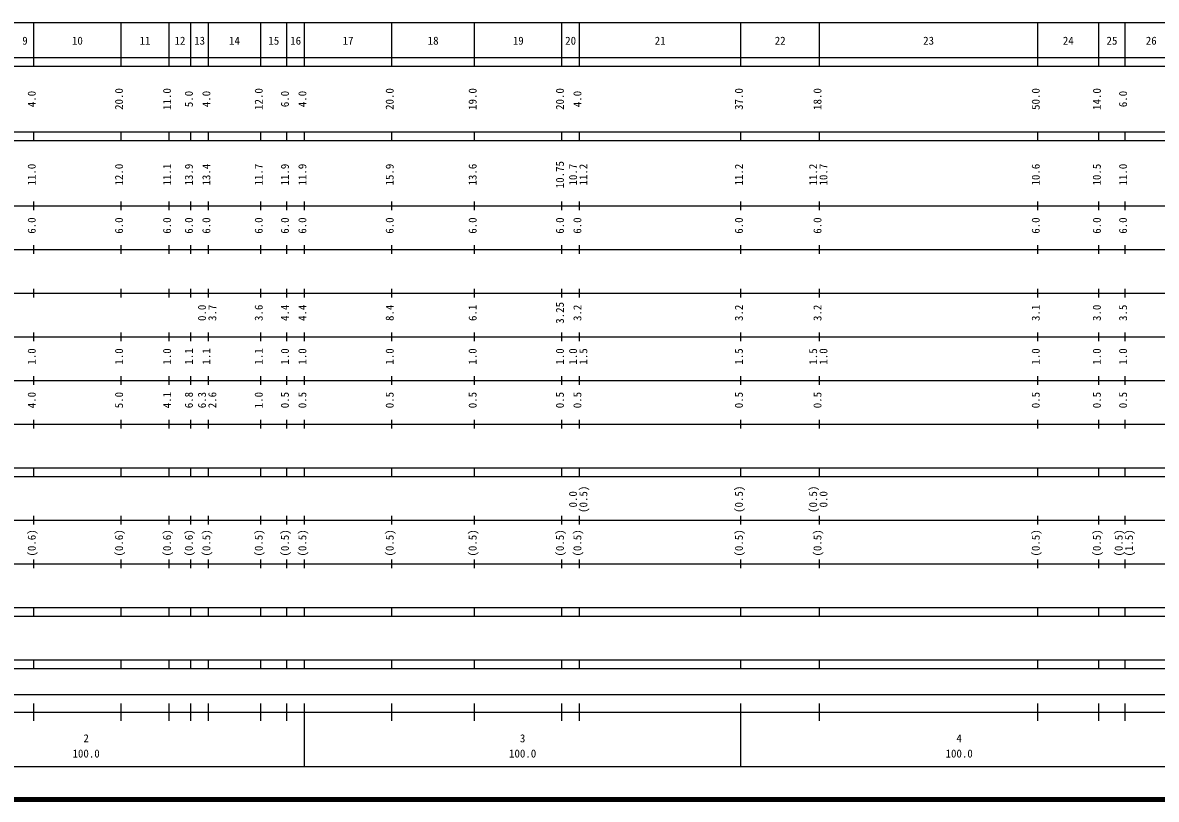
# Model space of a CAD drawing. Units: millimetres on the paper, enlarged 1000 times. Extents: x 40000 to 680000, y 20000 to 380000.
# Drawn here: x 203468 to 463168, y 20000 to 198000 of the extents above; entities that cross this region are included whole.
import ezdxf
from ezdxf.enums import TextEntityAlignment as Align

# ---------------------------------------------------------------- set-up
doc = ezdxf.new("R2010")
doc.units = ezdxf.units.MM
doc.header["$LTSCALE"] = 1000
doc.layers.add('M-TTL', color=2, linetype='Continuous', lineweight=140)
doc.layers.add('M-TTL-BAND', color=7, linetype='Continuous', lineweight=25)
doc.styles.add('ＭＳ ゴシック', font='')
doc.styles.get('ＭＳ ゴシック').set_extended_font_data('MS Gothic')

msp = doc.modelspace()

# ---------------------------------------------------------------- linework, layer by layer
at = {"layer": 'M-TTL'}
msp.add_line((40000, 20000), (680000, 20000), dxfattribs=at)
at = {"layer": 'M-TTL-BAND'}
for p, q in [((68000, 198000), (579000, 198000)), ((206000, 188000), (206000, 198000)), ((226000, 188000), (226000, 198000)), ((237000, 188000), (237000, 198000)), ((242000, 188000), (242000, 198000)), ((246000, 188000), (246000, 198000)), ((258000, 188000), (258000, 198000)), ((264000, 188000), (264000, 198000)), ((268000, 188000), (268000, 198000)), ((288000, 188000), (288000, 198000)), ((307000, 188000), (307000, 198000)), ((327000, 188000), (327000, 198000)), ((331000, 188000), (331000, 198000)), ((368000, 188000), (368000, 198000)), ((386000, 188000), (386000, 198000)), ((436000, 188000), (436000, 198000)), ((450000, 188000), (450000, 198000)), ((456000, 188000), (456000, 198000)), ((40000, 190000), (579000, 190000)), ((40000, 188000), (579000, 188000)), ((40000, 173000), (579000, 173000)), ((206000, 171000), (206000, 173000)), ((226000, 171000), (226000, 173000)), ((237000, 171000), (237000, 173000)), ((242000, 171000), (242000, 173000)), ((246000, 171000), (246000, 173000)), ((258000, 171000), (258000, 173000)), ((264000, 171000), (264000, 173000)), ((268000, 171000), (268000, 173000)), ((288000, 171000), (288000, 173000)), ((307000, 171000), (307000, 173000)), ((327000, 171000), (327000, 173000)), ((331000, 171000), (331000, 173000)), ((368000, 171000), (368000, 173000)), ((386000, 171000), (386000, 173000)), ((436000, 171000), (436000, 173000)), ((450000, 171000), (450000, 173000)), ((456000, 171000), (456000, 173000)), ((40000, 171000), (579000, 171000)), ((40000, 156000), (579000, 156000)), ((206000, 155000), (206000, 157000)), ((226000, 155000), (226000, 157000)), ((237000, 155000), (237000, 157000)), ((242000, 155000), (242000, 157000)), ((246000, 155000), (246000, 157000)), ((258000, 155000), (258000, 157000)), ((264000, 155000), (264000, 157000)), ((268000, 155000), (268000, 157000)), ((288000, 155000), (288000, 157000)), ((307000, 155000), (307000, 157000)), ((327000, 155000), (327000, 157000)), ((331000, 155000), (331000, 157000)), ((368000, 155000), (368000, 157000)), ((386000, 155000), (386000, 157000)), ((436000, 155000), (436000, 157000)), ((450000, 155000), (450000, 157000)), ((456000, 155000), (456000, 157000)), ((46000, 146000), (579000, 146000)), ((206000, 145000), (206000, 147000)), ((226000, 145000), (226000, 147000)), ((237000, 145000), (237000, 147000)), ((242000, 145000), (242000, 147000)), ((246000, 145000), (246000, 147000)), ((258000, 145000), (258000, 147000)), ((264000, 145000), (264000, 147000)), ((268000, 145000), (268000, 147000)), ((288000, 145000), (288000, 147000)), ((307000, 145000), (307000, 147000)), ((327000, 145000), (327000, 147000)), ((331000, 145000), (331000, 147000)), ((368000, 145000), (368000, 147000)), ((386000, 145000), (386000, 147000)), ((436000, 145000), (436000, 147000)), ((450000, 145000), (450000, 147000)), ((456000, 145000), (456000, 147000)), ((52000, 136000), (579000, 136000)), ((206000, 135000), (206000, 137000)), ((226000, 135000), (226000, 137000)), ((237000, 135000), (237000, 137000)), ((242000, 135000), (242000, 137000)), ((246000, 135000), (246000, 137000)), ((258000, 135000), (258000, 137000)), ((264000, 135000), (264000, 137000)), ((268000, 135000), (268000, 137000)), ((288000, 135000), (288000, 137000)), ((307000, 135000), (307000, 137000)), ((327000, 135000), (327000, 137000)), ((331000, 135000), (331000, 137000)), ((368000, 135000), (368000, 137000)), ((386000, 135000), (386000, 137000)), ((436000, 135000), (436000, 137000)), ((450000, 135000), (450000, 137000)), ((456000, 135000), (456000, 137000)), ((46000, 126000), (579000, 126000)), ((206000, 125000), (206000, 127000)), ((226000, 125000), (226000, 127000)), ((237000, 125000), (237000, 127000)), ((242000, 125000), (242000, 127000)), ((246000, 125000), (246000, 127000)), ((258000, 125000), (258000, 127000)), ((264000, 125000), (264000, 127000)), ((268000, 125000), (268000, 127000)), ((288000, 125000), (288000, 127000)), ((307000, 125000), (307000, 127000)), ((327000, 125000), (327000, 127000)), ((331000, 125000), (331000, 127000)), ((368000, 125000), (368000, 127000)), ((386000, 125000), (386000, 127000)), ((436000, 125000), (436000, 127000)), ((450000, 125000), (450000, 127000)), ((456000, 125000), (456000, 127000)), ((206000, 115000), (206000, 117000)), ((226000, 115000), (226000, 117000)), ((237000, 115000), (237000, 117000)), ((242000, 115000), (242000, 117000)), ((246000, 115000), (246000, 117000)), ((258000, 115000), (258000, 117000)), ((264000, 115000), (264000, 117000)), ((268000, 115000), (268000, 117000)), ((288000, 115000), (288000, 117000)), ((307000, 115000), (307000, 117000)), ((327000, 115000), (327000, 117000)), ((331000, 115000), (331000, 117000)), ((368000, 115000), (368000, 117000)), ((386000, 115000), (386000, 117000)), ((436000, 115000), (436000, 117000)), ((450000, 115000), (450000, 117000)), ((456000, 115000), (456000, 117000)), ((52000, 116000), (579000, 116000)), ((206000, 105000), (206000, 107000)), ((226000, 105000), (226000, 107000)), ((237000, 105000), (237000, 107000)), ((242000, 105000), (242000, 107000)), ((246000, 105000), (246000, 107000)), ((258000, 105000), (258000, 107000)), ((264000, 105000), (264000, 107000)), ((268000, 105000), (268000, 107000)), ((288000, 105000), (288000, 107000)), ((307000, 105000), (307000, 107000)), ((327000, 105000), (327000, 107000)), ((331000, 105000), (331000, 107000)), ((368000, 105000), (368000, 107000)), ((386000, 105000), (386000, 107000)), ((436000, 105000), (436000, 107000)), ((450000, 105000), (450000, 107000)), ((456000, 105000), (456000, 107000)), ((46000, 106000), (579000, 106000)), ((40000, 96000), (579000, 96000)), ((40000, 94000), (579000, 94000)), ((206000, 94000), (206000, 96000)), ((226000, 94000), (226000, 96000)), ((237000, 94000), (237000, 96000)), ((242000, 94000), (242000, 96000)), ((246000, 94000), (246000, 96000)), ((258000, 94000), (258000, 96000)), ((264000, 94000), (264000, 96000)), ((268000, 94000), (268000, 96000)), ((288000, 94000), (288000, 96000)), ((307000, 94000), (307000, 96000)), ((327000, 94000), (327000, 96000)), ((331000, 94000), (331000, 96000)), ((368000, 94000), (368000, 96000)), ((386000, 94000), (386000, 96000)), ((436000, 94000), (436000, 96000)), ((450000, 94000), (450000, 96000)), ((456000, 94000), (456000, 96000)), ((49000, 84000), (579000, 84000)), ((206000, 83000), (206000, 85000)), ((226000, 83000), (226000, 85000)), ((237000, 83000), (237000, 85000)), ((242000, 83000), (242000, 85000)), ((246000, 83000), (246000, 85000)), ((258000, 83000), (258000, 85000)), ((264000, 83000), (264000, 85000)), ((268000, 83000), (268000, 85000)), ((288000, 83000), (288000, 85000)), ((307000, 83000), (307000, 85000)), ((327000, 83000), (327000, 85000)), ((331000, 83000), (331000, 85000)), ((368000, 83000), (368000, 85000)), ((386000, 83000), (386000, 85000)), ((436000, 83000), (436000, 85000)), ((450000, 83000), (450000, 85000)), ((456000, 83000), (456000, 85000)), ((40000, 74000), (579000, 74000)), ((206000, 73000), (206000, 75000)), ((226000, 73000), (226000, 75000)), ((237000, 73000), (237000, 75000)), ((242000, 73000), (242000, 75000)), ((246000, 73000), (246000, 75000)), ((258000, 73000), (258000, 75000)), ((264000, 73000), (264000, 75000)), ((268000, 73000), (268000, 75000)), ((288000, 73000), (288000, 75000)), ((307000, 73000), (307000, 75000)), ((327000, 73000), (327000, 75000)), ((331000, 73000), (331000, 75000)), ((368000, 73000), (368000, 75000)), ((386000, 73000), (386000, 75000)), ((436000, 73000), (436000, 75000)), ((450000, 73000), (450000, 75000)), ((456000, 73000), (456000, 75000)), ((40000, 64000), (579000, 64000)), ((206000, 62000), (206000, 64000)), ((226000, 62000), (226000, 64000)), ((237000, 62000), (237000, 64000)), ((242000, 62000), (242000, 64000)), ((246000, 62000), (246000, 64000)), ((258000, 62000), (258000, 64000)), ((264000, 62000), (264000, 64000)), ((268000, 62000), (268000, 64000)), ((288000, 62000), (288000, 64000)), ((307000, 62000), (307000, 64000)), ((327000, 62000), (327000, 64000)), ((331000, 62000), (331000, 64000)), ((368000, 62000), (368000, 64000)), ((386000, 62000), (386000, 64000)), ((436000, 62000), (436000, 64000)), ((450000, 62000), (450000, 64000)), ((456000, 62000), (456000, 64000)), ((40000, 62000), (579000, 62000)), ((40000, 52000), (579000, 52000)), ((206000, 50000), (206000, 52000)), ((226000, 50000), (226000, 52000)), ((237000, 50000), (237000, 52000)), ((242000, 50000), (242000, 52000)), ((246000, 50000), (246000, 52000)), ((258000, 50000), (258000, 52000)), ((264000, 50000), (264000, 52000)), ((268000, 50000), (268000, 52000)), ((288000, 50000), (288000, 52000)), ((307000, 50000), (307000, 52000)), ((327000, 50000), (327000, 52000)), ((331000, 50000), (331000, 52000)), ((368000, 50000), (368000, 52000)), ((386000, 50000), (386000, 52000)), ((436000, 50000), (436000, 52000)), ((450000, 50000), (450000, 52000)), ((456000, 50000), (456000, 52000)), ((40000, 50000), (579000, 50000)), ((71000, 44000), (565000, 44000)), ((206000, 38000), (206000, 42000)), ((226000, 38000), (226000, 42000)), ((237000, 38000), (237000, 42000)), ((242000, 38000), (242000, 42000)), ((246000, 38000), (246000, 42000)), ((258000, 38000), (258000, 42000)), ((264000, 38000), (264000, 42000)), ((268000, 27500), (268000, 42000)), ((288000, 38000), (288000, 42000)), ((307000, 38000), (307000, 42000)), ((327000, 38000), (327000, 42000)), ((331000, 38000), (331000, 42000)), ((368000, 27500), (368000, 42000)), ((386000, 38000), (386000, 42000)), ((436000, 38000), (436000, 42000)), ((450000, 38000), (450000, 42000)), ((456000, 38000), (456000, 42000)), ((40000, 40000), (579000, 40000)), ((68000, 27500), (579000, 27500))]:
    msp.add_line(p, q, dxfattribs=at)

# ---------------------------------------------------------------- texts
at = {"layer": 'M-TTL-BAND', "style": 'ＭＳ ゴシック'}
for s, p in [('9', (204000, 192405)), ('10', (216000, 192405)), ('11', (231500, 192405)), ('12', (239500, 192405)), ('13', (244000, 192405)), ('14', (252000, 192405)), ('15', (261000, 192405)), ('16', (266000, 192405)), ('17', (278000, 192405)), ('18', (297500, 192405)), ('19', (317000, 192405)), ('20', (329000, 192405)), ('21', (349500, 192405)), ('22', (377000, 192405)), ('23', (411000, 192405)), ('24', (443000, 192405)), ('25', (453000, 192405)), ('26', (462000, 192405)), ('2', (218000, 32523)), ('3', (318000, 32523)), ('4', (418000, 32523)), ('100.0', (218000, 29033)), ('100.0', (318000, 29033)), ('100.0', (418000, 29033))]:
    msp.add_text(s, height=1833, dxfattribs=at).set_placement(p, align=Align.BOTTOM_CENTER)
for s, p in [('4.0', (207000, 180500)), ('20.0', (227000, 180500)), ('11.0', (238000, 180500)), ('5.0', (243000, 180500)), ('4.0', (247000, 180500)), ('12.0', (259000, 180500)), ('6.0', (265000, 180500)), ('4.0', (269000, 180500)), ('20.0', (289000, 180500)), ('19.0', (308000, 180500)), ('20.0', (328000, 180500)), ('4.0', (332000, 180500)), ('37.0', (369000, 180500)), ('18.0', (387000, 180500)), ('50.0', (437000, 180500)), ('14.0', (451000, 180500)), ('6.0', (457000, 180500)), ('11.0', (207000, 163174)), ('12.0', (227000, 163174)), ('11.1', (238000, 163174)), ('13.9', (243000, 163174)), ('13.4', (247000, 163174)), ('11.7', (259000, 163174)), ('11.9', (265000, 163174)), ('11.9', (269000, 163174)), ('15.9', (289000, 163174)), ('13.6', (308000, 163174)), ('10.75', (328000, 163174)), ('10.7', (331000, 163174)), ('11.2', (333370, 163174)), ('11.2', (369000, 163174)), ('11.2', (386000, 163174)), ('10.7', (388370, 163174)), ('10.6', (437000, 163174)), ('10.5', (451000, 163174)), ('11.0', (457000, 163174)), ('6.0', (207000, 151500)), ('6.0', (227000, 151500)), ('6.0', (238000, 151500)), ('6.0', (243000, 151500)), ('6.0', (247000, 151500)), ('6.0', (259000, 151500)), ('6.0', (265000, 151500)), ('6.0', (269000, 151500)), ('6.0', (289000, 151500)), ('6.0', (308000, 151500)), ('6.0', (328000, 151500)), ('6.0', (332000, 151500)), ('6.0', (369000, 151500)), ('6.0', (387000, 151500)), ('6.0', (437000, 151500)), ('6.0', (451000, 151500)), ('6.0', (457000, 151500)), ('0.0', (246000, 131500)), ('3.7', (248370, 131500)), ('3.6', (259000, 131500)), ('4.4', (265000, 131500)), ('4.4', (269000, 131500)), ('8.4', (289000, 131500)), ('6.1', (308000, 131500)), ('3.25', (328000, 131500)), ('3.2', (332000, 131500)), ('3.2', (369000, 131500)), ('3.2', (387000, 131500)), ('3.1', (437000, 131500)), ('3.0', (451000, 131500)), ('3.5', (457000, 131500)), ('1.0', (207000, 121500)), ('1.0', (227000, 121500)), ('1.0', (238000, 121500)), ('1.1', (243000, 121500)), ('1.1', (247000, 121500)), ('1.1', (259000, 121500)), ('1.0', (265000, 121500)), ('1.0', (269000, 121500)), ('1.0', (289000, 121500)), ('1.0', (308000, 121500)), ('1.0', (328000, 121500)), ('1.0', (331000, 121500)), ('1.5', (333370, 121500)), ('1.5', (369000, 121500)), ('1.5', (386000, 121500)), ('1.0', (388370, 121500)), ('1.0', (437000, 121500)), ('1.0', (451000, 121500)), ('1.0', (457000, 121500)), ('4.0', (207000, 111500)), ('5.0', (227000, 111500)), ('4.1', (238000, 111500)), ('6.8', (243000, 111500)), ('6.3', (246000, 111500)), ('2.6', (248370, 111500)), ('1.0', (259000, 111500)), ('0.5', (265000, 111500)), ('0.5', (269000, 111500)), ('0.5', (289000, 111500)), ('0.5', (308000, 111500)), ('0.5', (328000, 111500)), ('0.5', (332000, 111500)), ('0.5', (369000, 111500)), ('0.5', (387000, 111500)), ('0.5', (437000, 111500)), ('0.5', (451000, 111500)), ('0.5', (457000, 111500)), ('(0.5)', (333370, 88764)), ('(0.5)', (369000, 88764)), ('(0.5)', (386000, 88764)), ('0.0', (331000, 88764)), ('0.0', (388370, 88764)), ('(0.6)', (207000, 78764)), ('(0.6)', (227000, 78764)), ('(0.6)', (238000, 78764)), ('(0.6)', (243000, 78764)), ('(0.5)', (247000, 78764)), ('(0.5)', (259000, 78764)), ('(0.5)', (265000, 78764)), ('(0.5)', (269000, 78764)), ('(0.5)', (289000, 78764)), ('(0.5)', (308000, 78764)), ('(0.5)', (328000, 78764)), ('(0.5)', (332000, 78764)), ('(0.5)', (369000, 78764)), ('(0.5)', (387000, 78764)), ('(0.5)', (437000, 78764)), ('(0.5)', (451000, 78764)), ('(0.5)', (456000, 78764)), ('(1.5)', (458370, 78764))]:
    msp.add_text(s, height=1833, rotation=90, dxfattribs=at).set_placement(p, align=Align.BOTTOM_CENTER)

doc.saveas('drawing.dxf')
